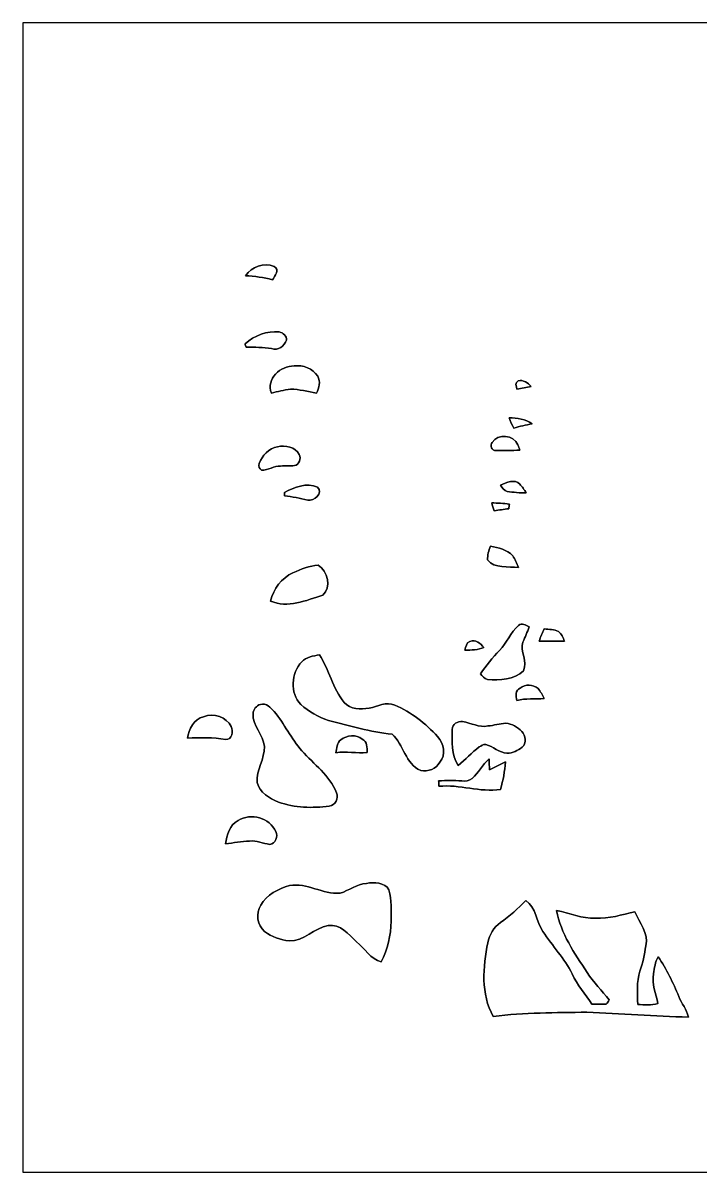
# Model space of a CAD drawing. Header units: centimetres. Extents: x -16.8 to 16.8, y -16.7 to 16.7.
# Drawn here: x -16.77 to 2.87, y -16.67 to 16.67 of the extents above; entities that cross this region are included whole.
import ezdxf

# ---------------------------------------------------------------- set-up
doc = ezdxf.new("R2010")
doc.units = ezdxf.units.CM
doc.header["$MEASUREMENT"] = 0
doc.layers.add('Layer 1', color=7, linetype='Continuous')

msp = doc.modelspace()

# ---------------------------------------------------------------- linework, layer by layer
at = {"layer": 'Layer 1', "color": 7}
for points, knots in [([(-16.77458, 16.66875), (-16.77458, 16.66875), (16.77458, 16.66875), (16.77458, 16.66875), (16.77458, 16.66875), (16.77458, 16.66875), (16.77458, -16.66875), (16.77458, -16.66875), (16.77458, -16.66875), (16.77458, -16.66875), (-16.77458, -16.66875), (-16.77458, -16.66875), (-16.77458, -16.66875), (-16.77458, -16.66875), (-16.77458, 16.66875), (-16.77458, 16.66875), (-16.77458, 16.66875), (-16.77458, 16.66875), (-16.77458, 16.66875), (-16.77458, 16.66875)], [0, 0, 0, 0, 0.16666667, 0.16666667, 0.16666667, 0.16666667, 0.33333333, 0.33333333, 0.33333333, 0.33333333, 0.5, 0.5, 0.5, 0.5, 0.66666667, 0.66666667, 0.66666667, 0.66666667, 1, 1, 1, 1]), ([(-10.3191, 9.33556), (-10.13778, 9.59309), (-9.78288, 9.73702), (-9.48267, 9.60296), (-9.48267, 9.60296), (-9.31369, 9.51371), (-9.46926, 9.32533), (-9.53453, 9.21561), (-9.53453, 9.21561), (-9.79064, 9.28864), (-10.05381, 9.3218), (-10.3191, 9.33556)], [0, 0, 0, 0, 0.25, 0.25, 0.25, 0.25, 0.5, 0.5, 0.5, 0.5, 1, 1, 1, 1]), ([(-10.32969, 7.36106), (-10.05946, 7.59742), (-9.69821, 7.747), (-9.33556, 7.70431), (-9.33556, 7.70431), (-9.22549, 7.68385), (-9.12072, 7.5819), (-9.12566, 7.46584), (-9.12566, 7.46584), (-9.18281, 7.29403), (-9.37401, 7.15539), (-9.56028, 7.2203), (-9.56028, 7.2203), (-9.80511, 7.2517), (-10.05205, 7.27357), (-10.29899, 7.26511), (-10.29899, 7.26511), (-10.30676, 7.28909), (-10.32193, 7.33707), (-10.32969, 7.36106)], [0, 0, 0, 0, 0.16666667, 0.16666667, 0.16666667, 0.16666667, 0.33333333, 0.33333333, 0.33333333, 0.33333333, 0.5, 0.5, 0.5, 0.5, 0.66666667, 0.66666667, 0.66666667, 0.66666667, 1, 1, 1, 1]), ([(-9.56557, 5.93266), (-9.7282, 6.34612), (-9.29852, 6.725), (-8.90693, 6.71795), (-8.90693, 6.71795), (-8.64553, 6.75675), (-8.36648, 6.63928), (-8.22149, 6.41773), (-8.22149, 6.41773), (-8.13118, 6.26533), (-8.18162, 6.07836), (-8.25712, 5.93125), (-8.25712, 5.93125), (-8.50794, 5.97218), (-8.75594, 6.04379), (-9.01171, 6.04273), (-9.01171, 6.04273), (-9.19974, 6.0258), (-9.38107, 5.96971), (-9.56557, 5.93266)], [0, 0, 0, 0, 0.16666667, 0.16666667, 0.16666667, 0.16666667, 0.33333333, 0.33333333, 0.33333333, 0.33333333, 0.5, 0.5, 0.5, 0.5, 0.66666667, 0.66666667, 0.66666667, 0.66666667, 1, 1, 1, 1]), ([(-2.40594, 6.28685), (-2.25813, 6.32425), (-2.11878, 6.22794), (-2.026, 6.1214), (-2.026, 6.1214), (-2.16606, 6.09635), (-2.30293, 6.06743), (-2.44193, 6.04097), (-2.44193, 6.04097), (-2.4571, 6.12528), (-2.51037, 6.23958), (-2.40594, 6.28685)], [0, 0, 0, 0, 0.25, 0.25, 0.25, 0.25, 0.5, 0.5, 0.5, 0.5, 1, 1, 1, 1]), ([(-2.66383, 5.21159), (-2.43311, 5.20559), (-2.1911, 5.18336), (-2.00096, 5.04014), (-2.00096, 5.04014), (-2.18017, 5.00627), (-2.35726, 4.96358), (-2.53259, 4.91384), (-2.53259, 4.91384), (-2.58551, 5.00874), (-2.63243, 5.10716), (-2.66383, 5.21159)], [0, 0, 0, 0, 0.25, 0.25, 0.25, 0.25, 0.5, 0.5, 0.5, 0.5, 1, 1, 1, 1]), ([(-3.16054, 4.49968), (-2.99791, 4.7565), (-2.52448, 4.72546), (-2.41582, 4.43301), (-2.41582, 4.43301), (-2.39324, 4.38185), (-2.37455, 4.32929), (-2.35479, 4.27637), (-2.35479, 4.27637), (-2.58692, 4.25803), (-2.82046, 4.25873), (-3.05294, 4.26473), (-3.05294, 4.26473), (-3.17218, 4.25379), (-3.22686, 4.41466), (-3.16054, 4.49968)], [0, 0, 0, 0, 0.2, 0.2, 0.2, 0.2, 0.4, 0.4, 0.4, 0.4, 0.6, 0.6, 0.6, 0.6, 1, 1, 1, 1]), ([(-9.38601, 4.37339), (-9.16517, 4.42278), (-8.86531, 4.37797), (-8.76371, 4.14655), (-8.76371, 4.14655), (-8.69033, 4.03049), (-8.76018, 3.85551), (-8.89423, 3.82552), (-8.89423, 3.82552), (-9.02688, 3.80365), (-9.16376, 3.82729), (-9.29675, 3.81494), (-9.29675, 3.81494), (-9.48972, 3.81635), (-9.66011, 3.69923), (-9.85132, 3.69111), (-9.85132, 3.69111), (-9.9187, 3.73239), (-9.94728, 3.81141), (-9.91799, 3.88549), (-9.91799, 3.88549), (-9.84074, 4.12186), (-9.63507, 4.32823), (-9.38601, 4.37339)], [0, 0, 0, 0, 0.14285714, 0.14285714, 0.14285714, 0.14285714, 0.28571429, 0.28571429, 0.28571429, 0.28571429, 0.42857143, 0.42857143, 0.42857143, 0.42857143, 0.57142857, 0.57142857, 0.57142857, 0.57142857, 0.71428571, 0.71428571, 0.71428571, 0.71428571, 1, 1, 1, 1]), ([(-9.18739, 3.04976), (-8.9027, 3.18629), (-8.53969, 3.35527), (-8.23031, 3.19758), (-8.23031, 3.19758), (-8.05251, 3.03036), (-8.32203, 2.77848), (-8.51041, 2.82751), (-8.51041, 2.82751), (-8.73443, 2.87831), (-8.95985, 2.92417), (-9.1881, 2.95099), (-9.1881, 2.95099), (-9.1881, 2.97568), (-9.18774, 3.02507), (-9.18739, 3.04976)], [0, 0, 0, 0, 0.2, 0.2, 0.2, 0.2, 0.4, 0.4, 0.4, 0.4, 0.6, 0.6, 0.6, 0.6, 1, 1, 1, 1]), ([(-2.91747, 3.26002), (-2.74814, 3.32564), (-2.50613, 3.45546), (-2.35973, 3.28507), (-2.35973, 3.28507), (-2.28706, 3.21275), (-2.22779, 3.12808), (-2.17311, 3.0413), (-2.17311, 3.0413), (-2.35726, 3.0293), (-2.54176, 3.05188), (-2.72309, 3.07834), (-2.72309, 3.07834), (-2.81905, 3.09245), (-2.86209, 3.19405), (-2.91747, 3.26002)], [0, 0, 0, 0, 0.2, 0.2, 0.2, 0.2, 0.4, 0.4, 0.4, 0.4, 0.6, 0.6, 0.6, 0.6, 1, 1, 1, 1]), ([(-3.17288, 2.74249), (-3.00143, 2.74567), (-2.82963, 2.7305), (-2.65959, 2.70722), (-2.65959, 2.70722), (-2.66594, 2.66347), (-2.67264, 2.61973), (-2.67899, 2.57598), (-2.67899, 2.57598), (-2.81869, 2.55834), (-2.95734, 2.53718), (-3.09668, 2.51636), (-3.09668, 2.51636), (-3.12349, 2.59115), (-3.14925, 2.66665), (-3.17288, 2.74249)], [0, 0, 0, 0, 0.2, 0.2, 0.2, 0.2, 0.4, 0.4, 0.4, 0.4, 0.6, 0.6, 0.6, 0.6, 1, 1, 1, 1]), ([(-3.2071, 1.48661), (-2.97815, 1.44286), (-2.72768, 1.39488), (-2.56399, 1.21109), (-2.56399, 1.21109), (-2.49484, 1.10737), (-2.44193, 0.99201), (-2.39854, 0.87454), (-2.39854, 0.87454), (-2.68217, 0.90311), (-3.08822, 0.83185), (-3.29142, 1.08832), (-3.29142, 1.08832), (-3.30024, 1.22802), (-3.25579, 1.35925), (-3.2071, 1.48661)], [0, 0, 0, 0, 0.2, 0.2, 0.2, 0.2, 0.4, 0.4, 0.4, 0.4, 0.6, 0.6, 0.6, 0.6, 1, 1, 1, 1]), ([(-8.93904, 0.7179), (-8.70409, 0.81739), (-8.4642, 0.92498), (-8.20455, 0.93486), (-8.20455, 0.93486), (-7.92833, 0.77153), (-7.82073, 0.29069), (-8.06944, 0.06668), (-8.06944, 0.06668), (-8.54604, -0.07761), (-9.09849, -0.33267), (-9.58744, -0.10195), (-9.58744, -0.10195), (-9.50348, 0.25012), (-9.27135, 0.56444), (-8.93904, 0.7179)], [0, 0, 0, 0, 0.2, 0.2, 0.2, 0.2, 0.4, 0.4, 0.4, 0.4, 0.6, 0.6, 0.6, 0.6, 1, 1, 1, 1]), ([(-2.39713, -0.81104), (-2.30188, -0.71367), (-2.17911, -0.80892), (-2.08245, -0.85302), (-2.08245, -0.85302), (-2.13819, -1.00189), (-2.20592, -1.14547), (-2.26519, -1.29293), (-2.26519, -1.29293), (-2.36185, -1.56563), (-2.11349, -1.86302), (-2.25108, -2.12337), (-2.25108, -2.12337), (-2.52801, -2.38831), (-2.93899, -2.40489), (-3.29812, -2.38054), (-3.29812, -2.38054), (-3.38596, -2.35797), (-3.43923, -2.27506), (-3.50238, -2.2165), (-3.50238, -2.2165), (-3.33834, -1.97238), (-3.14854, -1.74696), (-2.94464, -1.53494), (-2.94464, -1.53494), (-2.73791, -1.31339), (-2.62043, -1.01706), (-2.39713, -0.81104)], [0, 0, 0, 0, 0.125, 0.125, 0.125, 0.125, 0.25, 0.25, 0.25, 0.25, 0.375, 0.375, 0.375, 0.375, 0.5, 0.5, 0.5, 0.5, 0.625, 0.625, 0.625, 0.625, 0.75, 0.75, 0.75, 0.75, 1, 1, 1, 1]), ([(-1.64536, -0.91123), (-1.51059, -0.9338), (-1.35855, -0.9211), (-1.23366, -0.98884), (-1.23366, -0.98884), (-1.14618, -1.05657), (-1.10314, -1.16381), (-1.05974, -1.26259), (-1.05974, -1.26259), (-1.30457, -1.26506), (-1.54905, -1.26224), (-1.79352, -1.26436), (-1.79352, -1.26436), (-1.75824, -1.14088), (-1.70392, -1.02482), (-1.64536, -0.91123)], [0, 0, 0, 0, 0.2, 0.2, 0.2, 0.2, 0.4, 0.4, 0.4, 0.4, 0.6, 0.6, 0.6, 0.6, 1, 1, 1, 1]), ([(-3.80541, -1.27318), (-3.63326, -1.20333), (-3.5052, -1.34514), (-3.39619, -1.44851), (-3.39619, -1.44851), (-3.56976, -1.52647), (-3.76484, -1.52118), (-3.95111, -1.52929), (-3.95111, -1.52929), (-3.92254, -1.43722), (-3.91478, -1.30669), (-3.80541, -1.27318)], [0, 0, 0, 0, 0.25, 0.25, 0.25, 0.25, 0.5, 0.5, 0.5, 0.5, 1, 1, 1, 1]), ([(-8.68433, -1.86443), (-8.54957, -1.73037), (-8.35201, -1.6958), (-8.17421, -1.65947), (-8.17421, -1.65947), (-7.88705, -2.09797), (-7.79427, -2.63878), (-7.45173, -3.04341), (-7.45173, -3.04341), (-7.26969, -3.25261), (-6.9783, -3.25085), (-6.72747, -3.21275), (-6.72747, -3.21275), (-6.48441, -3.16159), (-6.22935, -3.01061), (-5.98417, -3.12455), (-5.98417, -3.12455), (-5.50651, -3.32246), (-5.08882, -3.65725), (-4.74169, -4.03684), (-4.74169, -4.03684), (-4.56001, -4.23157), (-4.48945, -4.56318), (-4.67713, -4.77838), (-4.67713, -4.77838), (-4.77838, -4.98158), (-5.02356, -5.04896), (-5.23311, -5.02391), (-5.23311, -5.02391), (-5.68113, -4.82388), (-5.72417, -4.26191), (-6.06354, -3.96381), (-6.06354, -3.96381), (-6.69255, -3.90313), (-7.29791, -3.7211), (-7.90716, -3.56517), (-7.90716, -3.56517), (-8.20632, -3.47662), (-8.48043, -3.31047), (-8.71114, -3.10162), (-8.71114, -3.10162), (-9.03993, -2.77424), (-8.98701, -2.19251), (-8.68433, -1.86443)], [0, 0, 0, 0, 0.08333333, 0.08333333, 0.08333333, 0.08333333, 0.16666667, 0.16666667, 0.16666667, 0.16666667, 0.25, 0.25, 0.25, 0.25, 0.33333333, 0.33333333, 0.33333333, 0.33333333, 0.41666667, 0.41666667, 0.41666667, 0.41666667, 0.5, 0.5, 0.5, 0.5, 0.58333333, 0.58333333, 0.58333333, 0.58333333, 0.66666667, 0.66666667, 0.66666667, 0.66666667, 0.75, 0.75, 0.75, 0.75, 0.83333333, 0.83333333, 0.83333333, 0.83333333, 1, 1, 1, 1]), ([(-2.34562, -2.62819), (-2.19357, -2.50754), (-1.97238, -2.51425), (-1.82774, -2.63984), (-1.82774, -2.63984), (-1.7526, -2.72415), (-1.7078, -2.83104), (-1.64959, -2.9277), (-1.64959, -2.9277), (-1.91453, -2.96333), (-2.18511, -2.91394), (-2.44651, -2.98591), (-2.44651, -2.98591), (-2.47121, -2.86138), (-2.4952, -2.68534), (-2.34562, -2.62819)], [0, 0, 0, 0, 0.2, 0.2, 0.2, 0.2, 0.4, 0.4, 0.4, 0.4, 0.6, 0.6, 0.6, 0.6, 1, 1, 1, 1]), ([(-9.88201, -3.10056), (-9.70703, -3.05047), (-9.59203, -3.20569), (-9.48302, -3.30835), (-9.48302, -3.30835), (-9.18563, -3.66607), (-8.99266, -4.09893), (-8.6801, -4.44571), (-8.6801, -4.44571), (-8.33473, -4.84117), (-7.87188, -5.15867), (-7.67856, -5.66808), (-7.67856, -5.66808), (-7.61259, -5.82683), (-7.70573, -6.03144), (-7.88635, -6.05049), (-7.88635, -6.05049), (-8.37565, -6.11928), (-8.89106, -6.10129), (-9.36131, -5.93549), (-9.36131, -5.93549), (-9.62907, -5.83318), (-9.89789, -5.65679), (-9.98255, -5.3661), (-9.98255, -5.3661), (-9.99843, -5.00274), (-9.76665, -4.68454), (-9.76277, -4.32364), (-9.76277, -4.32364), (-9.80899, -3.98321), (-10.11414, -3.72816), (-10.09791, -3.37326), (-10.09791, -3.37326), (-10.0905, -3.24979), (-10.00196, -3.13408), (-9.88201, -3.10056)], [0, 0, 0, 0, 0.1, 0.1, 0.1, 0.1, 0.2, 0.2, 0.2, 0.2, 0.3, 0.3, 0.3, 0.3, 0.4, 0.4, 0.4, 0.4, 0.5, 0.5, 0.5, 0.5, 0.6, 0.6, 0.6, 0.6, 0.7, 0.7, 0.7, 0.7, 0.8, 0.8, 0.8, 0.8, 1, 1, 1, 1]), ([(-11.53125, -3.45793), (-11.24373, -3.35104), (-10.87085, -3.46463), (-10.72868, -3.74474), (-10.72868, -3.74474), (-10.66588, -3.86997), (-10.70081, -4.14196), (-10.89166, -4.11727), (-10.89166, -4.11727), (-11.2589, -4.05765), (-11.63108, -4.05624), (-12.00185, -4.08481), (-12.00185, -4.08481), (-11.96975, -3.816), (-11.80677, -3.5306), (-11.53125, -3.45793)], [0, 0, 0, 0, 0.2, 0.2, 0.2, 0.2, 0.4, 0.4, 0.4, 0.4, 0.6, 0.6, 0.6, 0.6, 1, 1, 1, 1]), ([(-4.32188, -3.82693), (-4.31659, -3.67524), (-4.15466, -3.58422), (-4.01638, -3.59974), (-4.01638, -3.59974), (-3.77049, -3.64031), (-3.53836, -3.77719), (-3.28083, -3.72745), (-3.28083, -3.72745), (-3.10691, -3.71334), (-2.93934, -3.65372), (-2.76472, -3.64984), (-2.76472, -3.64984), (-2.58798, -3.66713), (-2.41723, -3.75497), (-2.29729, -3.88549), (-2.29729, -3.88549), (-2.18546, -4.0065), (-2.15441, -4.23016), (-2.28494, -4.34693), (-2.28494, -4.34693), (-2.41512, -4.4383), (-2.56611, -4.52402), (-2.73015, -4.52014), (-2.73015, -4.52014), (-2.95698, -4.49686), (-3.12949, -4.32294), (-3.34645, -4.26826), (-3.34645, -4.26826), (-3.41524, -4.25097), (-3.47839, -4.30248), (-3.53166, -4.33634), (-3.53166, -4.33634), (-3.75497, -4.49404), (-3.93312, -4.705), (-4.14902, -4.87186), (-4.14902, -4.87186), (-4.33987, -4.56212), (-4.32682, -4.17583), (-4.32188, -3.82693)], [0, 0, 0, 0, 0.09090909, 0.09090909, 0.09090909, 0.09090909, 0.18181818, 0.18181818, 0.18181818, 0.18181818, 0.27272727, 0.27272727, 0.27272727, 0.27272727, 0.36363636, 0.36363636, 0.36363636, 0.36363636, 0.45454545, 0.45454545, 0.45454545, 0.45454545, 0.54545455, 0.54545455, 0.54545455, 0.54545455, 0.63636364, 0.63636364, 0.63636364, 0.63636364, 0.72727273, 0.72727273, 0.72727273, 0.72727273, 0.81818182, 0.81818182, 0.81818182, 0.81818182, 1, 1, 1, 1]), ([(-7.54944, -4.12679), (-7.37588, -4.00085), (-7.10706, -3.96346), (-6.93244, -4.10951), (-6.93244, -4.10951), (-6.76804, -4.17266), (-6.8012, -4.36139), (-6.78356, -4.50144), (-6.78356, -4.50144), (-7.08836, -4.52755), (-7.39246, -4.4577), (-7.69655, -4.50462), (-7.69655, -4.50462), (-7.65951, -4.38221), (-7.67327, -4.20723), (-7.54944, -4.12679)], [0, 0, 0, 0, 0.2, 0.2, 0.2, 0.2, 0.4, 0.4, 0.4, 0.4, 0.6, 0.6, 0.6, 0.6, 1, 1, 1, 1]), ([(-3.74262, -5.25321), (-3.54859, -5.08917), (-3.43958, -4.84858), (-3.25085, -4.67854), (-3.25085, -4.67854), (-3.2452, -4.78649), (-3.24309, -4.89514), (-3.23568, -5.00345), (-3.23568, -5.00345), (-3.08222, -4.92584), (-2.93476, -4.83482), (-2.7746, -4.77097), (-2.7746, -4.77097), (-2.78624, -5.04049), (-2.84974, -5.30437), (-2.91253, -5.56577), (-2.91253, -5.56577), (-3.51684, -5.66349), (-4.10457, -5.41338), (-4.70853, -5.47793), (-4.70853, -5.47793), (-4.70994, -5.42572), (-4.71064, -5.37351), (-4.7117, -5.32165), (-4.7117, -5.32165), (-4.4891, -5.30825), (-4.26544, -5.30437), (-4.04283, -5.32201), (-4.04283, -5.32201), (-3.93947, -5.32871), (-3.82517, -5.32412), (-3.74262, -5.25321)], [0, 0, 0, 0, 0.11111111, 0.11111111, 0.11111111, 0.11111111, 0.22222222, 0.22222222, 0.22222222, 0.22222222, 0.33333333, 0.33333333, 0.33333333, 0.33333333, 0.44444444, 0.44444444, 0.44444444, 0.44444444, 0.55555556, 0.55555556, 0.55555556, 0.55555556, 0.66666667, 0.66666667, 0.66666667, 0.66666667, 0.77777778, 0.77777778, 0.77777778, 0.77777778, 1, 1, 1, 1]), ([(-10.52971, -6.47453), (-10.15824, -6.23429), (-9.62201, -6.39092), (-9.4361, -6.79027), (-9.4361, -6.79027), (-9.36907, -6.92573), (-9.44104, -7.15857), (-9.6139, -7.1628), (-9.6139, -7.1628), (-9.81075, -7.14093), (-9.99666, -7.04815), (-10.19845, -7.06543), (-10.19845, -7.06543), (-10.43305, -7.08096), (-10.66553, -7.1187), (-10.89907, -7.14481), (-10.89907, -7.14481), (-10.85039, -6.8961), (-10.78865, -6.58954), (-10.52971, -6.47453)], [0, 0, 0, 0, 0.16666667, 0.16666667, 0.16666667, 0.16666667, 0.33333333, 0.33333333, 0.33333333, 0.33333333, 0.5, 0.5, 0.5, 0.5, 0.66666667, 0.66666667, 0.66666667, 0.66666667, 1, 1, 1, 1]), ([(-6.80473, -8.29416), (-6.58989, -8.25959), (-6.2738, -8.25394), (-6.15809, -8.48395), (-6.15809, -8.48395), (-6.06425, -8.77641), (-6.09635, -9.08826), (-6.09459, -9.39024), (-6.09459, -9.39024), (-6.09424, -9.79946), (-6.19337, -10.20445), (-6.37575, -10.56993), (-6.37575, -10.56993), (-6.68973, -10.48738), (-6.86223, -10.18575), (-7.09295, -9.98573), (-7.09295, -9.98573), (-7.3212, -9.77406), (-7.56991, -9.47103), (-7.9181, -9.51371), (-7.9181, -9.51371), (-8.32379, -9.58956), (-8.6166, -9.97797), (-9.04875, -9.96068), (-9.04875, -9.96068), (-9.3024, -9.93211), (-9.5571, -9.84885), (-9.76101, -9.69151), (-9.76101, -9.69151), (-9.9882, -9.51477), (-10.01818, -9.16376), (-9.87672, -8.92387), (-9.87672, -8.92387), (-9.69821, -8.62259), (-9.36378, -8.45185), (-9.03958, -8.35448), (-9.03958, -8.35448), (-8.53017, -8.27299), (-8.07649, -8.61342), (-7.57343, -8.57991), (-7.57343, -8.57991), (-7.31097, -8.50124), (-7.0866, -8.31533), (-6.80473, -8.29416)], [0, 0, 0, 0, 0.08333333, 0.08333333, 0.08333333, 0.08333333, 0.16666667, 0.16666667, 0.16666667, 0.16666667, 0.25, 0.25, 0.25, 0.25, 0.33333333, 0.33333333, 0.33333333, 0.33333333, 0.41666667, 0.41666667, 0.41666667, 0.41666667, 0.5, 0.5, 0.5, 0.5, 0.58333333, 0.58333333, 0.58333333, 0.58333333, 0.66666667, 0.66666667, 0.66666667, 0.66666667, 0.75, 0.75, 0.75, 0.75, 0.83333333, 0.83333333, 0.83333333, 0.83333333, 1, 1, 1, 1]), ([(-2.18405, -8.78805), (-1.88031, -8.99936), (-1.88066, -9.40717), (-1.68416, -9.69186), (-1.68416, -9.69186), (-1.41182, -10.1092), (-1.0608, -10.47397), (-0.83503, -10.922), (-0.83503, -10.922), (-0.6918, -11.24338), (-0.45261, -11.50585), (-0.26494, -11.80077), (-0.26494, -11.80077), (-0.12594, -11.79936), (0.01376, -11.79865), (0.15346, -11.79865), (0.15346, -11.79865), (0.18027, -11.75773), (0.20708, -11.71716), (0.2346, -11.67694), (0.2346, -11.67694), (0.03351, -11.40178), (-0.21872, -11.16718), (-0.40393, -10.87967), (-0.40393, -10.87967), (-0.77047, -10.32334), (-1.16981, -9.75007), (-1.28834, -9.0805), (-1.28834, -9.0805), (-0.91052, -9.15), (-0.55316, -9.32815), (-0.1591, -9.30028), (-0.1591, -9.30028), (0.23354, -9.33097), (0.60678, -9.19868), (0.9839, -9.11613), (0.9839, -9.11613), (1.10208, -9.44104), (1.39912, -9.73808), (1.29575, -10.10744), (1.29575, -10.10744), (1.27106, -10.35861), (1.21179, -10.60415), (1.12959, -10.84262), (1.12959, -10.84262), (1.02482, -11.15272), (1.05728, -11.48609), (1.06645, -11.80818), (1.06645, -11.80818), (1.26153, -11.82194), (1.46015, -11.83464), (1.65135, -11.78384), (1.65135, -11.78384), (1.59773, -11.49667), (1.45662, -11.21375), (1.52612, -10.91671), (1.52612, -10.91671), (1.54693, -10.74737), (1.57445, -10.57592), (1.657, -10.42494), (1.657, -10.42494), (1.90782, -10.77877), (2.08844, -11.17671), (2.25743, -11.57499), (2.25743, -11.57499), (2.33962, -11.7789), (2.48673, -11.95493), (2.53718, -12.17224), (2.53718, -12.17224), (1.55328, -12.15954), (0.57362, -12.06429), (-0.40922, -12.03219), (-0.40922, -12.03219), (-1.31586, -12.04842), (-2.22603, -12.0396), (-3.12702, -12.15425), (-3.12702, -12.15425), (-3.49709, -11.50232), (-3.42547, -10.72092), (-3.28613, -10.01501), (-3.28613, -10.01501), (-3.24344, -9.78253), (-3.11044, -9.56733), (-2.91394, -9.43363), (-2.91394, -9.43363), (-2.65642, -9.23537), (-2.40171, -9.03076), (-2.18405, -8.78805)], [0, 0, 0, 0, 0.04347826, 0.04347826, 0.04347826, 0.04347826, 0.08695652, 0.08695652, 0.08695652, 0.08695652, 0.13043478, 0.13043478, 0.13043478, 0.13043478, 0.17391304, 0.17391304, 0.17391304, 0.17391304, 0.2173913, 0.2173913, 0.2173913, 0.2173913, 0.26086957, 0.26086957, 0.26086957, 0.26086957, 0.30434783, 0.30434783, 0.30434783, 0.30434783, 0.34782609, 0.34782609, 0.34782609, 0.34782609, 0.39130435, 0.39130435, 0.39130435, 0.39130435, 0.43478261, 0.43478261, 0.43478261, 0.43478261, 0.47826087, 0.47826087, 0.47826087, 0.47826087, 0.52173913, 0.52173913, 0.52173913, 0.52173913, 0.56521739, 0.56521739, 0.56521739, 0.56521739, 0.60869565, 0.60869565, 0.60869565, 0.60869565, 0.65217391, 0.65217391, 0.65217391, 0.65217391, 0.69565217, 0.69565217, 0.69565217, 0.69565217, 0.73913043, 0.73913043, 0.73913043, 0.73913043, 0.7826087, 0.7826087, 0.7826087, 0.7826087, 0.82608696, 0.82608696, 0.82608696, 0.82608696, 0.86956522, 0.86956522, 0.86956522, 0.86956522, 0.91304348, 0.91304348, 0.91304348, 0.91304348, 1, 1, 1, 1])]:
    msp.add_open_spline(points, degree=3, knots=knots, dxfattribs=at)
at = {"layer": 'Layer 1', "color": 251}
for points, knots in [([(-10.3191, 9.33556), (-10.05381, 9.3218), (-9.79064, 9.28864), (-9.53453, 9.21561), (-9.53453, 9.21561), (-9.46926, 9.32533), (-9.31369, 9.51371), (-9.48267, 9.60296), (-9.48267, 9.60296), (-9.78288, 9.73702), (-10.13778, 9.59309), (-10.3191, 9.33556), (-10.3191, 9.33556), (-10.3191, 9.33556), (-10.3191, 9.33556), (-10.3191, 9.33556)], [0, 0, 0, 0, 0.2, 0.2, 0.2, 0.2, 0.4, 0.4, 0.4, 0.4, 0.6, 0.6, 0.6, 0.6, 1, 1, 1, 1]), ([(-10.32969, 7.36106), (-10.32193, 7.33707), (-10.30676, 7.28909), (-10.29899, 7.26511), (-10.29899, 7.26511), (-10.05205, 7.27357), (-9.80511, 7.2517), (-9.56028, 7.2203), (-9.56028, 7.2203), (-9.37401, 7.15539), (-9.18281, 7.29403), (-9.12566, 7.46584), (-9.12566, 7.46584), (-9.12072, 7.5819), (-9.22549, 7.68385), (-9.33556, 7.70431), (-9.33556, 7.70431), (-9.69821, 7.747), (-10.05946, 7.59742), (-10.32969, 7.36106), (-10.32969, 7.36106), (-10.32969, 7.36106), (-10.32969, 7.36106), (-10.32969, 7.36106)], [0, 0, 0, 0, 0.14285714, 0.14285714, 0.14285714, 0.14285714, 0.28571429, 0.28571429, 0.28571429, 0.28571429, 0.42857143, 0.42857143, 0.42857143, 0.42857143, 0.57142857, 0.57142857, 0.57142857, 0.57142857, 0.71428571, 0.71428571, 0.71428571, 0.71428571, 1, 1, 1, 1]), ([(-9.56557, 5.93266), (-9.38107, 5.96971), (-9.19974, 6.0258), (-9.01171, 6.04273), (-9.01171, 6.04273), (-8.75594, 6.04379), (-8.50794, 5.97218), (-8.25712, 5.93125), (-8.25712, 5.93125), (-8.18162, 6.07836), (-8.13118, 6.26533), (-8.22149, 6.41773), (-8.22149, 6.41773), (-8.36648, 6.63928), (-8.64553, 6.75675), (-8.90693, 6.71795), (-8.90693, 6.71795), (-9.29852, 6.725), (-9.7282, 6.34612), (-9.56557, 5.93266), (-9.56557, 5.93266), (-9.56557, 5.93266), (-9.56557, 5.93266), (-9.56557, 5.93266)], [0, 0, 0, 0, 0.14285714, 0.14285714, 0.14285714, 0.14285714, 0.28571429, 0.28571429, 0.28571429, 0.28571429, 0.42857143, 0.42857143, 0.42857143, 0.42857143, 0.57142857, 0.57142857, 0.57142857, 0.57142857, 0.71428571, 0.71428571, 0.71428571, 0.71428571, 1, 1, 1, 1]), ([(-2.40594, 6.28685), (-2.51037, 6.23958), (-2.4571, 6.12528), (-2.44193, 6.04097), (-2.44193, 6.04097), (-2.30293, 6.06743), (-2.16606, 6.09635), (-2.026, 6.1214), (-2.026, 6.1214), (-2.11878, 6.22794), (-2.25813, 6.32425), (-2.40594, 6.28685), (-2.40594, 6.28685), (-2.40594, 6.28685), (-2.40594, 6.28685), (-2.40594, 6.28685)], [0, 0, 0, 0, 0.2, 0.2, 0.2, 0.2, 0.4, 0.4, 0.4, 0.4, 0.6, 0.6, 0.6, 0.6, 1, 1, 1, 1]), ([(-2.66383, 5.21159), (-2.63243, 5.10716), (-2.58551, 5.00874), (-2.53259, 4.91384), (-2.53259, 4.91384), (-2.35726, 4.96358), (-2.18017, 5.00627), (-2.00096, 5.04014), (-2.00096, 5.04014), (-2.1911, 5.18336), (-2.43311, 5.20559), (-2.66383, 5.21159), (-2.66383, 5.21159), (-2.66383, 5.21159), (-2.66383, 5.21159), (-2.66383, 5.21159)], [0, 0, 0, 0, 0.2, 0.2, 0.2, 0.2, 0.4, 0.4, 0.4, 0.4, 0.6, 0.6, 0.6, 0.6, 1, 1, 1, 1]), ([(-3.16054, 4.49968), (-3.22686, 4.41466), (-3.17218, 4.25379), (-3.05294, 4.26473), (-3.05294, 4.26473), (-2.82046, 4.25873), (-2.58692, 4.25803), (-2.35479, 4.27637), (-2.35479, 4.27637), (-2.37455, 4.32929), (-2.39324, 4.38185), (-2.41582, 4.43301), (-2.41582, 4.43301), (-2.52448, 4.72546), (-2.99791, 4.7565), (-3.16054, 4.49968), (-3.16054, 4.49968), (-3.16054, 4.49968), (-3.16054, 4.49968), (-3.16054, 4.49968)], [0, 0, 0, 0, 0.16666667, 0.16666667, 0.16666667, 0.16666667, 0.33333333, 0.33333333, 0.33333333, 0.33333333, 0.5, 0.5, 0.5, 0.5, 0.66666667, 0.66666667, 0.66666667, 0.66666667, 1, 1, 1, 1]), ([(-9.38601, 4.37339), (-9.63507, 4.32823), (-9.84074, 4.12186), (-9.91799, 3.88549), (-9.91799, 3.88549), (-9.94728, 3.81141), (-9.9187, 3.73239), (-9.85132, 3.69111), (-9.85132, 3.69111), (-9.66011, 3.69923), (-9.48972, 3.81635), (-9.29675, 3.81494), (-9.29675, 3.81494), (-9.16376, 3.82729), (-9.02688, 3.80365), (-8.89423, 3.82552), (-8.89423, 3.82552), (-8.76018, 3.85551), (-8.69033, 4.03049), (-8.76371, 4.14655), (-8.76371, 4.14655), (-8.86531, 4.37797), (-9.16517, 4.42278), (-9.38601, 4.37339), (-9.38601, 4.37339), (-9.38601, 4.37339), (-9.38601, 4.37339), (-9.38601, 4.37339)], [0, 0, 0, 0, 0.125, 0.125, 0.125, 0.125, 0.25, 0.25, 0.25, 0.25, 0.375, 0.375, 0.375, 0.375, 0.5, 0.5, 0.5, 0.5, 0.625, 0.625, 0.625, 0.625, 0.75, 0.75, 0.75, 0.75, 1, 1, 1, 1]), ([(-9.18739, 3.04976), (-9.18774, 3.02507), (-9.1881, 2.97568), (-9.1881, 2.95099), (-9.1881, 2.95099), (-8.95985, 2.92417), (-8.73443, 2.87831), (-8.51041, 2.82751), (-8.51041, 2.82751), (-8.32203, 2.77848), (-8.05251, 3.03036), (-8.23031, 3.19758), (-8.23031, 3.19758), (-8.53969, 3.35527), (-8.9027, 3.18629), (-9.18739, 3.04976), (-9.18739, 3.04976), (-9.18739, 3.04976), (-9.18739, 3.04976), (-9.18739, 3.04976)], [0, 0, 0, 0, 0.16666667, 0.16666667, 0.16666667, 0.16666667, 0.33333333, 0.33333333, 0.33333333, 0.33333333, 0.5, 0.5, 0.5, 0.5, 0.66666667, 0.66666667, 0.66666667, 0.66666667, 1, 1, 1, 1]), ([(-2.91747, 3.26002), (-2.86209, 3.19405), (-2.81905, 3.09245), (-2.72309, 3.07834), (-2.72309, 3.07834), (-2.54176, 3.05188), (-2.35726, 3.0293), (-2.17311, 3.0413), (-2.17311, 3.0413), (-2.22779, 3.12808), (-2.28706, 3.21275), (-2.35973, 3.28507), (-2.35973, 3.28507), (-2.50613, 3.45546), (-2.74814, 3.32564), (-2.91747, 3.26002), (-2.91747, 3.26002), (-2.91747, 3.26002), (-2.91747, 3.26002), (-2.91747, 3.26002)], [0, 0, 0, 0, 0.16666667, 0.16666667, 0.16666667, 0.16666667, 0.33333333, 0.33333333, 0.33333333, 0.33333333, 0.5, 0.5, 0.5, 0.5, 0.66666667, 0.66666667, 0.66666667, 0.66666667, 1, 1, 1, 1]), ([(-3.17288, 2.74249), (-3.14925, 2.66665), (-3.12349, 2.59115), (-3.09668, 2.51636), (-3.09668, 2.51636), (-2.95734, 2.53718), (-2.81869, 2.55834), (-2.67899, 2.57598), (-2.67899, 2.57598), (-2.67264, 2.61973), (-2.66594, 2.66347), (-2.65959, 2.70722), (-2.65959, 2.70722), (-2.82963, 2.7305), (-3.00143, 2.74567), (-3.17288, 2.74249), (-3.17288, 2.74249), (-3.17288, 2.74249), (-3.17288, 2.74249), (-3.17288, 2.74249)], [0, 0, 0, 0, 0.16666667, 0.16666667, 0.16666667, 0.16666667, 0.33333333, 0.33333333, 0.33333333, 0.33333333, 0.5, 0.5, 0.5, 0.5, 0.66666667, 0.66666667, 0.66666667, 0.66666667, 1, 1, 1, 1]), ([(-3.2071, 1.48661), (-3.25579, 1.35925), (-3.30024, 1.22802), (-3.29142, 1.08832), (-3.29142, 1.08832), (-3.08822, 0.83185), (-2.68217, 0.90311), (-2.39854, 0.87454), (-2.39854, 0.87454), (-2.44193, 0.99201), (-2.49484, 1.10737), (-2.56399, 1.21109), (-2.56399, 1.21109), (-2.72768, 1.39488), (-2.97815, 1.44286), (-3.2071, 1.48661), (-3.2071, 1.48661), (-3.2071, 1.48661), (-3.2071, 1.48661), (-3.2071, 1.48661)], [0, 0, 0, 0, 0.16666667, 0.16666667, 0.16666667, 0.16666667, 0.33333333, 0.33333333, 0.33333333, 0.33333333, 0.5, 0.5, 0.5, 0.5, 0.66666667, 0.66666667, 0.66666667, 0.66666667, 1, 1, 1, 1]), ([(-8.93904, 0.7179), (-9.27135, 0.56444), (-9.50348, 0.25012), (-9.58744, -0.10195), (-9.58744, -0.10195), (-9.09849, -0.33267), (-8.54604, -0.07761), (-8.06944, 0.06668), (-8.06944, 0.06668), (-7.82073, 0.29069), (-7.92833, 0.77153), (-8.20455, 0.93486), (-8.20455, 0.93486), (-8.4642, 0.92498), (-8.70409, 0.81739), (-8.93904, 0.7179), (-8.93904, 0.7179), (-8.93904, 0.7179), (-8.93904, 0.7179), (-8.93904, 0.7179)], [0, 0, 0, 0, 0.16666667, 0.16666667, 0.16666667, 0.16666667, 0.33333333, 0.33333333, 0.33333333, 0.33333333, 0.5, 0.5, 0.5, 0.5, 0.66666667, 0.66666667, 0.66666667, 0.66666667, 1, 1, 1, 1]), ([(-2.39713, -0.81104), (-2.62043, -1.01706), (-2.73791, -1.31339), (-2.94464, -1.53494), (-2.94464, -1.53494), (-3.14854, -1.74696), (-3.33834, -1.97238), (-3.50238, -2.2165), (-3.50238, -2.2165), (-3.43923, -2.27506), (-3.38596, -2.35797), (-3.29812, -2.38054), (-3.29812, -2.38054), (-2.93899, -2.40489), (-2.52801, -2.38831), (-2.25108, -2.12337), (-2.25108, -2.12337), (-2.11349, -1.86302), (-2.36185, -1.56563), (-2.26519, -1.29293), (-2.26519, -1.29293), (-2.20592, -1.14547), (-2.13819, -1.00189), (-2.08245, -0.85302), (-2.08245, -0.85302), (-2.17911, -0.80892), (-2.30188, -0.71367), (-2.39713, -0.81104), (-2.39713, -0.81104), (-2.39713, -0.81104), (-2.39713, -0.81104), (-2.39713, -0.81104)], [0, 0, 0, 0, 0.11111111, 0.11111111, 0.11111111, 0.11111111, 0.22222222, 0.22222222, 0.22222222, 0.22222222, 0.33333333, 0.33333333, 0.33333333, 0.33333333, 0.44444444, 0.44444444, 0.44444444, 0.44444444, 0.55555556, 0.55555556, 0.55555556, 0.55555556, 0.66666667, 0.66666667, 0.66666667, 0.66666667, 0.77777778, 0.77777778, 0.77777778, 0.77777778, 1, 1, 1, 1]), ([(-1.64536, -0.91123), (-1.70392, -1.02482), (-1.75824, -1.14088), (-1.79352, -1.26436), (-1.79352, -1.26436), (-1.54905, -1.26224), (-1.30457, -1.26506), (-1.05974, -1.26259), (-1.05974, -1.26259), (-1.10314, -1.16381), (-1.14618, -1.05657), (-1.23366, -0.98884), (-1.23366, -0.98884), (-1.35855, -0.9211), (-1.51059, -0.9338), (-1.64536, -0.91123), (-1.64536, -0.91123), (-1.64536, -0.91123), (-1.64536, -0.91123), (-1.64536, -0.91123)], [0, 0, 0, 0, 0.16666667, 0.16666667, 0.16666667, 0.16666667, 0.33333333, 0.33333333, 0.33333333, 0.33333333, 0.5, 0.5, 0.5, 0.5, 0.66666667, 0.66666667, 0.66666667, 0.66666667, 1, 1, 1, 1]), ([(-3.80541, -1.27318), (-3.91478, -1.30669), (-3.92254, -1.43722), (-3.95111, -1.52929), (-3.95111, -1.52929), (-3.76484, -1.52118), (-3.56976, -1.52647), (-3.39619, -1.44851), (-3.39619, -1.44851), (-3.5052, -1.34514), (-3.63326, -1.20333), (-3.80541, -1.27318), (-3.80541, -1.27318), (-3.80541, -1.27318), (-3.80541, -1.27318), (-3.80541, -1.27318)], [0, 0, 0, 0, 0.2, 0.2, 0.2, 0.2, 0.4, 0.4, 0.4, 0.4, 0.6, 0.6, 0.6, 0.6, 1, 1, 1, 1]), ([(-8.68433, -1.86443), (-8.98701, -2.19251), (-9.03993, -2.77424), (-8.71114, -3.10162), (-8.71114, -3.10162), (-8.48043, -3.31047), (-8.20632, -3.47662), (-7.90716, -3.56517), (-7.90716, -3.56517), (-7.29791, -3.7211), (-6.69255, -3.90313), (-6.06354, -3.96381), (-6.06354, -3.96381), (-5.72417, -4.26191), (-5.68113, -4.82388), (-5.23311, -5.02391), (-5.23311, -5.02391), (-5.02356, -5.04896), (-4.77838, -4.98158), (-4.67713, -4.77838), (-4.67713, -4.77838), (-4.48945, -4.56318), (-4.56001, -4.23157), (-4.74169, -4.03684), (-4.74169, -4.03684), (-5.08882, -3.65725), (-5.50651, -3.32246), (-5.98417, -3.12455), (-5.98417, -3.12455), (-6.22935, -3.01061), (-6.48441, -3.16159), (-6.72747, -3.21275), (-6.72747, -3.21275), (-6.9783, -3.25085), (-7.26969, -3.25261), (-7.45173, -3.04341), (-7.45173, -3.04341), (-7.79427, -2.63878), (-7.88705, -2.09797), (-8.17421, -1.65947), (-8.17421, -1.65947), (-8.35201, -1.6958), (-8.54957, -1.73037), (-8.68433, -1.86443), (-8.68433, -1.86443), (-8.68433, -1.86443), (-8.68433, -1.86443), (-8.68433, -1.86443)], [0, 0, 0, 0, 0.07692308, 0.07692308, 0.07692308, 0.07692308, 0.15384615, 0.15384615, 0.15384615, 0.15384615, 0.23076923, 0.23076923, 0.23076923, 0.23076923, 0.30769231, 0.30769231, 0.30769231, 0.30769231, 0.38461538, 0.38461538, 0.38461538, 0.38461538, 0.46153846, 0.46153846, 0.46153846, 0.46153846, 0.53846154, 0.53846154, 0.53846154, 0.53846154, 0.61538462, 0.61538462, 0.61538462, 0.61538462, 0.69230769, 0.69230769, 0.69230769, 0.69230769, 0.76923077, 0.76923077, 0.76923077, 0.76923077, 0.84615385, 0.84615385, 0.84615385, 0.84615385, 1, 1, 1, 1]), ([(-2.34562, -2.62819), (-2.4952, -2.68534), (-2.47121, -2.86138), (-2.44651, -2.98591), (-2.44651, -2.98591), (-2.18511, -2.91394), (-1.91453, -2.96333), (-1.64959, -2.9277), (-1.64959, -2.9277), (-1.7078, -2.83104), (-1.7526, -2.72415), (-1.82774, -2.63984), (-1.82774, -2.63984), (-1.97238, -2.51425), (-2.19357, -2.50754), (-2.34562, -2.62819), (-2.34562, -2.62819), (-2.34562, -2.62819), (-2.34562, -2.62819), (-2.34562, -2.62819)], [0, 0, 0, 0, 0.16666667, 0.16666667, 0.16666667, 0.16666667, 0.33333333, 0.33333333, 0.33333333, 0.33333333, 0.5, 0.5, 0.5, 0.5, 0.66666667, 0.66666667, 0.66666667, 0.66666667, 1, 1, 1, 1]), ([(-9.88201, -3.10056), (-10.00196, -3.13408), (-10.0905, -3.24979), (-10.09791, -3.37326), (-10.09791, -3.37326), (-10.11414, -3.72816), (-9.80899, -3.98321), (-9.76277, -4.32364), (-9.76277, -4.32364), (-9.76665, -4.68454), (-9.99843, -5.00274), (-9.98255, -5.3661), (-9.98255, -5.3661), (-9.89789, -5.65679), (-9.62907, -5.83318), (-9.36131, -5.93549), (-9.36131, -5.93549), (-8.89106, -6.10129), (-8.37565, -6.11928), (-7.88635, -6.05049), (-7.88635, -6.05049), (-7.70573, -6.03144), (-7.61259, -5.82683), (-7.67856, -5.66808), (-7.67856, -5.66808), (-7.87188, -5.15867), (-8.33473, -4.84117), (-8.6801, -4.44571), (-8.6801, -4.44571), (-8.99266, -4.09893), (-9.18563, -3.66607), (-9.48302, -3.30835), (-9.48302, -3.30835), (-9.59203, -3.20569), (-9.70703, -3.05047), (-9.88201, -3.10056), (-9.88201, -3.10056), (-9.88201, -3.10056), (-9.88201, -3.10056), (-9.88201, -3.10056)], [0, 0, 0, 0, 0.09090909, 0.09090909, 0.09090909, 0.09090909, 0.18181818, 0.18181818, 0.18181818, 0.18181818, 0.27272727, 0.27272727, 0.27272727, 0.27272727, 0.36363636, 0.36363636, 0.36363636, 0.36363636, 0.45454545, 0.45454545, 0.45454545, 0.45454545, 0.54545455, 0.54545455, 0.54545455, 0.54545455, 0.63636364, 0.63636364, 0.63636364, 0.63636364, 0.72727273, 0.72727273, 0.72727273, 0.72727273, 0.81818182, 0.81818182, 0.81818182, 0.81818182, 1, 1, 1, 1]), ([(-11.53125, -3.45793), (-11.80677, -3.5306), (-11.96975, -3.816), (-12.00185, -4.08481), (-12.00185, -4.08481), (-11.63108, -4.05624), (-11.2589, -4.05765), (-10.89166, -4.11727), (-10.89166, -4.11727), (-10.70081, -4.14196), (-10.66588, -3.86997), (-10.72868, -3.74474), (-10.72868, -3.74474), (-10.87085, -3.46463), (-11.24373, -3.35104), (-11.53125, -3.45793), (-11.53125, -3.45793), (-11.53125, -3.45793), (-11.53125, -3.45793), (-11.53125, -3.45793)], [0, 0, 0, 0, 0.16666667, 0.16666667, 0.16666667, 0.16666667, 0.33333333, 0.33333333, 0.33333333, 0.33333333, 0.5, 0.5, 0.5, 0.5, 0.66666667, 0.66666667, 0.66666667, 0.66666667, 1, 1, 1, 1]), ([(-4.32188, -3.82693), (-4.32682, -4.17583), (-4.33987, -4.56212), (-4.14902, -4.87186), (-4.14902, -4.87186), (-3.93312, -4.705), (-3.75497, -4.49404), (-3.53166, -4.33634), (-3.53166, -4.33634), (-3.47839, -4.30248), (-3.41524, -4.25097), (-3.34645, -4.26826), (-3.34645, -4.26826), (-3.12949, -4.32294), (-2.95698, -4.49686), (-2.73015, -4.52014), (-2.73015, -4.52014), (-2.56611, -4.52402), (-2.41512, -4.4383), (-2.28494, -4.34693), (-2.28494, -4.34693), (-2.15441, -4.23016), (-2.18546, -4.0065), (-2.29729, -3.88549), (-2.29729, -3.88549), (-2.41723, -3.75497), (-2.58798, -3.66713), (-2.76472, -3.64984), (-2.76472, -3.64984), (-2.93934, -3.65372), (-3.10691, -3.71334), (-3.28083, -3.72745), (-3.28083, -3.72745), (-3.53836, -3.77719), (-3.77049, -3.64031), (-4.01638, -3.59974), (-4.01638, -3.59974), (-4.15466, -3.58422), (-4.31659, -3.67524), (-4.32188, -3.82693), (-4.32188, -3.82693), (-4.32188, -3.82693), (-4.32188, -3.82693), (-4.32188, -3.82693)], [0, 0, 0, 0, 0.08333333, 0.08333333, 0.08333333, 0.08333333, 0.16666667, 0.16666667, 0.16666667, 0.16666667, 0.25, 0.25, 0.25, 0.25, 0.33333333, 0.33333333, 0.33333333, 0.33333333, 0.41666667, 0.41666667, 0.41666667, 0.41666667, 0.5, 0.5, 0.5, 0.5, 0.58333333, 0.58333333, 0.58333333, 0.58333333, 0.66666667, 0.66666667, 0.66666667, 0.66666667, 0.75, 0.75, 0.75, 0.75, 0.83333333, 0.83333333, 0.83333333, 0.83333333, 1, 1, 1, 1]), ([(-7.54944, -4.12679), (-7.67327, -4.20723), (-7.65951, -4.38221), (-7.69655, -4.50462), (-7.69655, -4.50462), (-7.39246, -4.4577), (-7.08836, -4.52755), (-6.78356, -4.50144), (-6.78356, -4.50144), (-6.8012, -4.36139), (-6.76804, -4.17266), (-6.93244, -4.10951), (-6.93244, -4.10951), (-7.10706, -3.96346), (-7.37588, -4.00085), (-7.54944, -4.12679), (-7.54944, -4.12679), (-7.54944, -4.12679), (-7.54944, -4.12679), (-7.54944, -4.12679)], [0, 0, 0, 0, 0.16666667, 0.16666667, 0.16666667, 0.16666667, 0.33333333, 0.33333333, 0.33333333, 0.33333333, 0.5, 0.5, 0.5, 0.5, 0.66666667, 0.66666667, 0.66666667, 0.66666667, 1, 1, 1, 1]), ([(-3.74262, -5.25321), (-3.82517, -5.32412), (-3.93947, -5.32871), (-4.04283, -5.32201), (-4.04283, -5.32201), (-4.26544, -5.30437), (-4.4891, -5.30825), (-4.7117, -5.32165), (-4.7117, -5.32165), (-4.71064, -5.37351), (-4.70994, -5.42572), (-4.70853, -5.47793), (-4.70853, -5.47793), (-4.10457, -5.41338), (-3.51684, -5.66349), (-2.91253, -5.56577), (-2.91253, -5.56577), (-2.84974, -5.30437), (-2.78624, -5.04049), (-2.7746, -4.77097), (-2.7746, -4.77097), (-2.93476, -4.83482), (-3.08222, -4.92584), (-3.23568, -5.00345), (-3.23568, -5.00345), (-3.24309, -4.89514), (-3.2452, -4.78649), (-3.25085, -4.67854), (-3.25085, -4.67854), (-3.43958, -4.84858), (-3.54859, -5.08917), (-3.74262, -5.25321), (-3.74262, -5.25321), (-3.74262, -5.25321), (-3.74262, -5.25321), (-3.74262, -5.25321)], [0, 0, 0, 0, 0.1, 0.1, 0.1, 0.1, 0.2, 0.2, 0.2, 0.2, 0.3, 0.3, 0.3, 0.3, 0.4, 0.4, 0.4, 0.4, 0.5, 0.5, 0.5, 0.5, 0.6, 0.6, 0.6, 0.6, 0.7, 0.7, 0.7, 0.7, 0.8, 0.8, 0.8, 0.8, 1, 1, 1, 1]), ([(-10.52971, -6.47453), (-10.78865, -6.58954), (-10.85039, -6.8961), (-10.89907, -7.14481), (-10.89907, -7.14481), (-10.66553, -7.1187), (-10.43305, -7.08096), (-10.19845, -7.06543), (-10.19845, -7.06543), (-9.99666, -7.04815), (-9.81075, -7.14093), (-9.6139, -7.1628), (-9.6139, -7.1628), (-9.44104, -7.15857), (-9.36907, -6.92573), (-9.4361, -6.79027), (-9.4361, -6.79027), (-9.62201, -6.39092), (-10.15824, -6.23429), (-10.52971, -6.47453), (-10.52971, -6.47453), (-10.52971, -6.47453), (-10.52971, -6.47453), (-10.52971, -6.47453)], [0, 0, 0, 0, 0.14285714, 0.14285714, 0.14285714, 0.14285714, 0.28571429, 0.28571429, 0.28571429, 0.28571429, 0.42857143, 0.42857143, 0.42857143, 0.42857143, 0.57142857, 0.57142857, 0.57142857, 0.57142857, 0.71428571, 0.71428571, 0.71428571, 0.71428571, 1, 1, 1, 1]), ([(-6.80473, -8.29416), (-7.0866, -8.31533), (-7.31097, -8.50124), (-7.57343, -8.57991), (-7.57343, -8.57991), (-8.07649, -8.61342), (-8.53017, -8.27299), (-9.03958, -8.35448), (-9.03958, -8.35448), (-9.36378, -8.45185), (-9.69821, -8.62259), (-9.87672, -8.92387), (-9.87672, -8.92387), (-10.01818, -9.16376), (-9.9882, -9.51477), (-9.76101, -9.69151), (-9.76101, -9.69151), (-9.5571, -9.84885), (-9.3024, -9.93211), (-9.04875, -9.96068), (-9.04875, -9.96068), (-8.6166, -9.97797), (-8.32379, -9.58956), (-7.9181, -9.51371), (-7.9181, -9.51371), (-7.56991, -9.47103), (-7.3212, -9.77406), (-7.09295, -9.98573), (-7.09295, -9.98573), (-6.86223, -10.18575), (-6.68973, -10.48738), (-6.37575, -10.56993), (-6.37575, -10.56993), (-6.19337, -10.20445), (-6.09424, -9.79946), (-6.09459, -9.39024), (-6.09459, -9.39024), (-6.09635, -9.08826), (-6.06425, -8.77641), (-6.15809, -8.48395), (-6.15809, -8.48395), (-6.2738, -8.25394), (-6.58989, -8.25959), (-6.80473, -8.29416), (-6.80473, -8.29416), (-6.80473, -8.29416), (-6.80473, -8.29416), (-6.80473, -8.29416)], [0, 0, 0, 0, 0.07692308, 0.07692308, 0.07692308, 0.07692308, 0.15384615, 0.15384615, 0.15384615, 0.15384615, 0.23076923, 0.23076923, 0.23076923, 0.23076923, 0.30769231, 0.30769231, 0.30769231, 0.30769231, 0.38461538, 0.38461538, 0.38461538, 0.38461538, 0.46153846, 0.46153846, 0.46153846, 0.46153846, 0.53846154, 0.53846154, 0.53846154, 0.53846154, 0.61538462, 0.61538462, 0.61538462, 0.61538462, 0.69230769, 0.69230769, 0.69230769, 0.69230769, 0.76923077, 0.76923077, 0.76923077, 0.76923077, 0.84615385, 0.84615385, 0.84615385, 0.84615385, 1, 1, 1, 1]), ([(-2.18405, -8.78805), (-2.40171, -9.03076), (-2.65642, -9.23537), (-2.91394, -9.43363), (-2.91394, -9.43363), (-3.11044, -9.56733), (-3.24344, -9.78253), (-3.28613, -10.01501), (-3.28613, -10.01501), (-3.42547, -10.72092), (-3.49709, -11.50232), (-3.12702, -12.15425), (-3.12702, -12.15425), (-2.22603, -12.0396), (-1.31586, -12.04842), (-0.40922, -12.03219), (-0.40922, -12.03219), (0.57362, -12.06429), (1.55328, -12.15954), (2.53718, -12.17224), (2.53718, -12.17224), (2.48673, -11.95493), (2.33962, -11.7789), (2.25743, -11.57499), (2.25743, -11.57499), (2.08844, -11.17671), (1.90782, -10.77877), (1.657, -10.42494), (1.657, -10.42494), (1.57445, -10.57592), (1.54693, -10.74737), (1.52612, -10.91671), (1.52612, -10.91671), (1.45662, -11.21375), (1.59773, -11.49667), (1.65135, -11.78384), (1.65135, -11.78384), (1.46015, -11.83464), (1.26153, -11.82194), (1.06645, -11.80818), (1.06645, -11.80818), (1.05728, -11.48609), (1.02482, -11.15272), (1.12959, -10.84262), (1.12959, -10.84262), (1.21179, -10.60415), (1.27106, -10.35861), (1.29575, -10.10744), (1.29575, -10.10744), (1.39912, -9.73808), (1.10208, -9.44104), (0.9839, -9.11613), (0.9839, -9.11613), (0.60678, -9.19868), (0.23354, -9.33097), (-0.1591, -9.30028), (-0.1591, -9.30028), (-0.55316, -9.32815), (-0.91052, -9.15), (-1.28834, -9.0805), (-1.28834, -9.0805), (-1.16981, -9.75007), (-0.77047, -10.32334), (-0.40393, -10.87967), (-0.40393, -10.87967), (-0.21872, -11.16718), (0.03351, -11.40178), (0.2346, -11.67694), (0.2346, -11.67694), (0.20708, -11.71716), (0.18027, -11.75773), (0.15346, -11.79865), (0.15346, -11.79865), (0.01376, -11.79865), (-0.12594, -11.79936), (-0.26494, -11.80077), (-0.26494, -11.80077), (-0.45261, -11.50585), (-0.6918, -11.24338), (-0.83503, -10.922), (-0.83503, -10.922), (-1.0608, -10.47397), (-1.41182, -10.1092), (-1.68416, -9.69186), (-1.68416, -9.69186), (-1.88066, -9.40717), (-1.88031, -8.99936), (-2.18405, -8.78805)], [0, 0, 0, 0, 0.04347826, 0.04347826, 0.04347826, 0.04347826, 0.08695652, 0.08695652, 0.08695652, 0.08695652, 0.13043478, 0.13043478, 0.13043478, 0.13043478, 0.17391304, 0.17391304, 0.17391304, 0.17391304, 0.2173913, 0.2173913, 0.2173913, 0.2173913, 0.26086957, 0.26086957, 0.26086957, 0.26086957, 0.30434783, 0.30434783, 0.30434783, 0.30434783, 0.34782609, 0.34782609, 0.34782609, 0.34782609, 0.39130435, 0.39130435, 0.39130435, 0.39130435, 0.43478261, 0.43478261, 0.43478261, 0.43478261, 0.47826087, 0.47826087, 0.47826087, 0.47826087, 0.52173913, 0.52173913, 0.52173913, 0.52173913, 0.56521739, 0.56521739, 0.56521739, 0.56521739, 0.60869565, 0.60869565, 0.60869565, 0.60869565, 0.65217391, 0.65217391, 0.65217391, 0.65217391, 0.69565217, 0.69565217, 0.69565217, 0.69565217, 0.73913043, 0.73913043, 0.73913043, 0.73913043, 0.7826087, 0.7826087, 0.7826087, 0.7826087, 0.82608696, 0.82608696, 0.82608696, 0.82608696, 0.86956522, 0.86956522, 0.86956522, 0.86956522, 0.91304348, 0.91304348, 0.91304348, 0.91304348, 1, 1, 1, 1])]:
    msp.add_open_spline(points, degree=3, knots=knots, dxfattribs=at)

doc.saveas('drawing.dxf')
